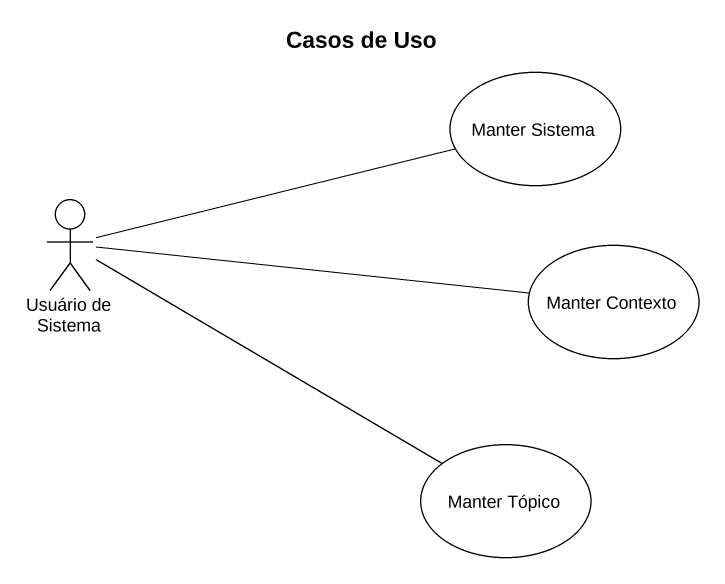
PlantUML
@startuml
title Casos de Uso
usecase "Manter Sistema" as Manter_Sistema
actor "Usuário de Sistema" as Usuário_de_Sistema
usecase "Manter Contexto" as Manter_Contexto
usecase "Manter Tópico" as Manter_Tópico
Usuário_de_Sistema -right- Manter_Sistema
Usuário_de_Sistema -right- Manter_Contexto
Usuário_de_Sistema -right- Manter_Tópico
@enduml
